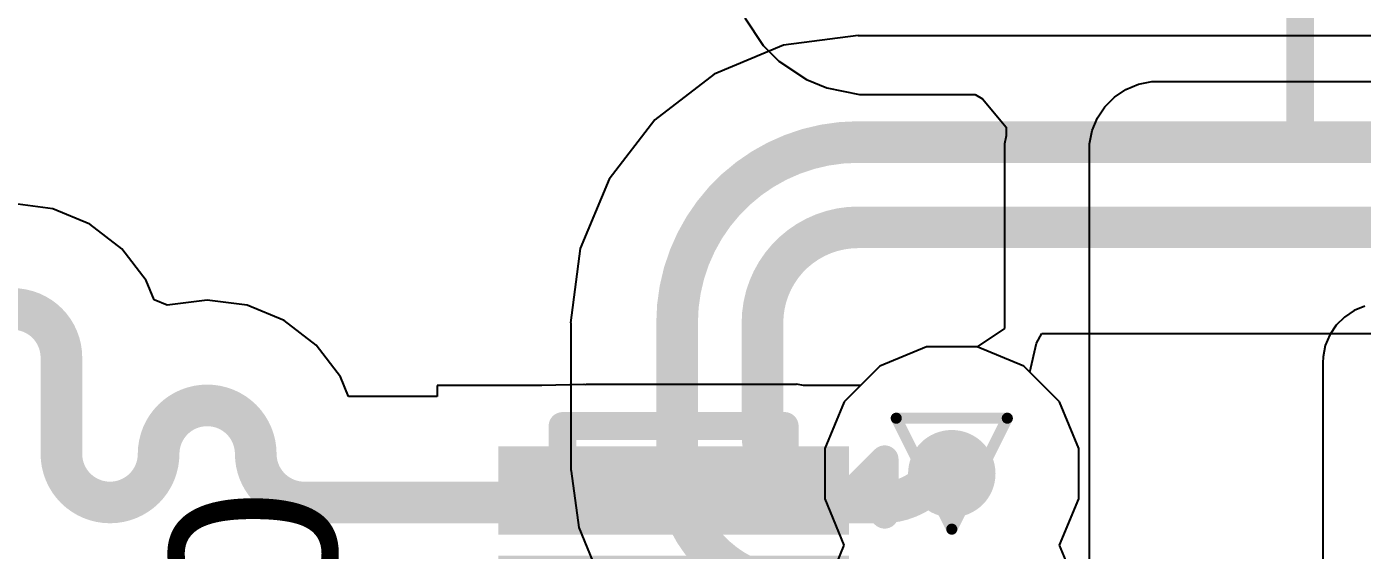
# Model space of a CAD drawing. Header units: inches. Extents: x -5 to 234, y -4 to 104.
# Drawn here: x 79.95 to 86.06, y 20.13 to 22.53 of the extents above; entities that cross this region are included whole.
import ezdxf

# ---------------------------------------------------------------- set-up
doc = ezdxf.new("R2010")
doc.units = ezdxf.units.IN
for name, color, linetype in [('Bottom Layer', 5, 'Continuous'), ('Bottom Overlay', 54, 'Continuous'), ('Bottom Paste', 16, 'Continuous'), ('Bottom Solder', 6, 'Continuous'), ('Drill Drawing', 1, 'Continuous'), ('GND', 16, 'Continuous'), ('POWER', 76, 'Continuous'), ('Top Layer', 1, 'Continuous'), ('Via Holes', 16, 'Continuous')]:
    doc.layers.add(name, color=color, linetype=linetype)
doc.styles.add('Arial', font='', dxfattribs={"height": 0.2})
doc.styles.get('Arial').set_extended_font_data('Arial')

# ---------------------------------------------------------------- blocks, each defined once
blk = doc.blocks.new('SOT_23_B_18')
at = {"layer": 'Bottom Layer'}
for points in [[(-1.36, 1.46), (-0.54, 1.46), (-0.54, 0.54), (-1.36, 0.54)], [(0.54, 1.46), (1.36, 1.46), (1.36, 0.54), (0.54, 0.54)], [(-0.41, -0.54), (0.41, -0.54), (0.41, -1.46), (-0.41, -1.46)]]:
    blk.add_hatch(color=5, dxfattribs=at).paths.add_polyline_path(points)
at = {"layer": 'Bottom Paste'}
for points in [[(-1.36, 1.46), (-0.54, 1.46), (-0.54, 0.54), (-1.36, 0.54)], [(0.54, 1.46), (1.36, 1.46), (1.36, 0.54), (0.54, 0.54)], [(-0.41, -0.54), (0.41, -0.54), (0.41, -1.46), (-0.41, -1.46)]]:
    blk.add_hatch(color=16, dxfattribs=at).paths.add_polyline_path(points)
at = {"layer": 'Bottom Solder'}
for points in [[(-1.4616, 1.5616), (-0.4384, 1.5616), (-0.4384, 0.4384), (-1.4616, 0.4384)], [(0.4384, 1.5616), (1.4616, 1.5616), (1.4616, 0.4384), (0.4384, 0.4384)], [(-0.5116, -0.4384), (0.5116, -0.4384), (0.5116, -1.5616), (-0.5116, -1.5616)]]:
    blk.add_hatch(color=6, dxfattribs=at).paths.add_polyline_path(points)
at = {"layer": 'Bottom Overlay'}
for points in [[(-1.6764, 1.0414, 0.127, 0.127, 0), (-1.6764, 1.2954, 0.127, 0.127, 0)], [(-1.5494, 1.1684, 0.127, 0.127, 0), (-1.6764, 1.2954, 0.127, 0.127, 0)], [(-1.6764, 1.0414, 0.127, 0.127, 0), (-1.5494, 1.1684, 0.127, 0.127, 0)], [(0.3302, 0.7874, 0.127, 0.127, 0), (-0.3302, 0.7874, 0.127, 0.127, 0)], [(-1.5494, -0.8128, 0.127, 0.127, 0), (-1.5494, 0.5842, 0.127, 0.127, 0)], [(1.5494, -0.8128, 0.127, 0.127, 0), (1.5494, 0.5842, 0.127, 0.127, 0)], [(-0.5588, -0.8128, 0.127, 0.127, 0), (-1.5494, -0.8128, 0.127, 0.127, 0)], [(1.5494, -0.8128, 0.127, 0.127, 0), (0.5588, -0.8128, 0.127, 0.127, 0)]]:
    blk.add_lwpolyline(points, format="xyseb", dxfattribs=at)
for points in [[(-1.7082, 1.2954, 0.0635, 0.0635, 1), (-1.6446, 1.2954, 0.0635, 0.0635, 1)], [(-1.7082, 1.2954, 0.0635, 0.0635, 1), (-1.6446, 1.2954, 0.0635, 0.0635, 1)], [(-1.5812, 1.1684, 0.0635, 0.0635, 1), (-1.5176, 1.1684, 0.0635, 0.0635, 1)], [(-1.5812, 1.1684, 0.0635, 0.0635, 1), (-1.5176, 1.1684, 0.0635, 0.0635, 1)], [(-1.7082, 1.0414, 0.0635, 0.0635, 1), (-1.6446, 1.0414, 0.0635, 0.0635, 1)], [(-1.7082, 1.0414, 0.0635, 0.0635, 1), (-1.6446, 1.0414, 0.0635, 0.0635, 1)], [(-0.3619, 0.7874, 0.0635, 0.0635, 1), (-0.2984, 0.7874, 0.0635, 0.0635, 1)], [(0.2984, 0.7874, 0.0635, 0.0635, 1), (0.3619, 0.7874, 0.0635, 0.0635, 1)], [(-1.5812, 0.5842, 0.0635, 0.0635, 1), (-1.5177, 0.5842, 0.0635, 0.0635, 1)], [(1.5177, 0.5842, 0.0635, 0.0635, 1), (1.5812, 0.5842, 0.0635, 0.0635, 1)], [(-1.5812, -0.8128, 0.0635, 0.0635, 1), (-1.5176, -0.8128, 0.0635, 0.0635, 1)], [(-1.5812, -0.8128, 0.0635, 0.0635, 1), (-1.5176, -0.8128, 0.0635, 0.0635, 1)], [(-0.5905, -0.8128, 0.0635, 0.0635, 1), (-0.5271, -0.8128, 0.0635, 0.0635, 1)], [(0.5271, -0.8128, 0.0635, 0.0635, 1), (0.5905, -0.8128, 0.0635, 0.0635, 1)], [(1.5176, -0.8128, 0.0635, 0.0635, 1), (1.5812, -0.8128, 0.0635, 0.0635, 1)], [(1.5176, -0.8128, 0.0635, 0.0635, 1), (1.5812, -0.8128, 0.0635, 0.0635, 1)]]:
    blk.add_lwpolyline(points, format="xyseb", close=True, dxfattribs=at)
blk = doc.blocks.new('DFN2510_10L__B_113')
at = {"layer": 'Bottom Layer'}
for points in [[(-0.3, 2.1), (0.3, 2.1), (0.3, 1.9), (-0.3, 1.9)], [(0.5, 2.1), (1.1, 2.1), (1.1, 1.9), (0.5, 1.9)], [(-0.3, 1.6), (0.3, 1.6), (0.3, 1.4), (-0.3, 1.4)], [(0.5, 1.6), (1.1, 1.6), (1.1, 1.4), (0.5, 1.4)], [(-0.3, 1.2), (1.1, 1.2), (1.1, 0.8), (-0.3, 0.8)], [(-0.3, 0.6), (0.3, 0.6), (0.3, 0.4), (-0.3, 0.4)], [(0.5, 0.6), (1.1, 0.6), (1.1, 0.4), (0.5, 0.4)], [(-0.3, 0.1), (0.3, 0.1), (0.3, -0.1), (-0.3, -0.1)], [(0.5, 0.1), (1.1, 0.1), (1.1, -0.1), (0.5, -0.1)]]:
    blk.add_hatch(color=5, dxfattribs=at).paths.add_polyline_path(points)
at = {"layer": 'Bottom Paste'}
for points in [[(-0.3, 2.1), (0.3, 2.1), (0.3, 1.9), (-0.3, 1.9)], [(0.5, 2.1), (1.1, 2.1), (1.1, 1.9), (0.5, 1.9)], [(-0.3, 1.6), (0.3, 1.6), (0.3, 1.4), (-0.3, 1.4)], [(0.5, 1.6), (1.1, 1.6), (1.1, 1.4), (0.5, 1.4)], [(-0.3, 1.2), (1.1, 1.2), (1.1, 0.8), (-0.3, 0.8)], [(-0.3, 0.6), (0.3, 0.6), (0.3, 0.4), (-0.3, 0.4)], [(0.5, 0.6), (1.1, 0.6), (1.1, 0.4), (0.5, 0.4)], [(-0.3, 0.1), (0.3, 0.1), (0.3, -0.1), (-0.3, -0.1)], [(0.5, 0.1), (1.1, 0.1), (1.1, -0.1), (0.5, -0.1)]]:
    blk.add_hatch(color=16, dxfattribs=at).paths.add_polyline_path(points)
at = {"layer": 'Bottom Solder'}
for points in [[(-0.4016, 2.2016), (0.4016, 2.2016), (0.4016, 1.7984), (-0.4016, 1.7984)], [(0.3984, 2.2016), (1.2016, 2.2016), (1.2016, 1.7984), (0.3984, 1.7984)], [(-0.4016, 1.7016), (0.4016, 1.7016), (0.4016, 1.2984), (-0.4016, 1.2984)], [(0.3984, 1.7016), (1.2016, 1.7016), (1.2016, 1.2984), (0.3984, 1.2984)], [(-0.4016, 1.3016), (1.2016, 1.3016), (1.2016, 0.6984), (-0.4016, 0.6984)], [(-0.4016, 0.7016), (0.4016, 0.7016), (0.4016, 0.2984), (-0.4016, 0.2984)], [(0.3984, 0.7016), (1.2016, 0.7016), (1.2016, 0.2984), (0.3984, 0.2984)], [(-0.4016, 0.2016), (0.4016, 0.2016), (0.4016, -0.2016), (-0.4016, -0.2016)], [(0.3984, 0.2016), (1.2016, 0.2016), (1.2016, -0.2016), (0.3984, -0.2016)]]:
    blk.add_hatch(color=6, dxfattribs=at).paths.add_polyline_path(points)
at = {"layer": 'Bottom Overlay'}
for points in [[(-0.108, 2.2954, 0.127, 0.127, 0), (-0.108, 2.1938, 0.127, 0.127, 0)], [(0.908, 2.2954, 0.127, 0.127, 0), (-0.108, 2.2954, 0.127, 0.127, 0)], [(0.908, 2.2954, 0.127, 0.127, 0), (0.908, 2.1938, 0.127, 0.127, 0)], [(-0.4382, -0.016, 0.127, 0.127, 0), (-0.5652, 0.111, 0.127, 0.127, 0)], [(-0.5652, 0.111, 0.127, 0.127, 0), (-0.5652, -0.143, 0.127, 0.127, 0)], [(-0.4382, -0.016, 0.127, 0.127, 0), (-0.5652, -0.143, 0.127, 0.127, 0)], [(-0.108, -0.1938, 0.127, 0.127, 0), (-0.108, -0.2954, 0.127, 0.127, 0)], [(0.908, -0.1938, 0.127, 0.127, 0), (0.908, -0.2954, 0.127, 0.127, 0)], [(0.908, -0.2954, 0.127, 0.127, 0), (-0.108, -0.2954, 0.127, 0.127, 0)]]:
    blk.add_lwpolyline(points, format="xyseb", dxfattribs=at)
for points in [[(-0.1398, 2.2954, 0.0635, 0.0635, 1), (-0.0763, 2.2954, 0.0635, 0.0635, 1)], [(-0.1398, 2.2954, 0.0635, 0.0635, 1), (-0.0763, 2.2954, 0.0635, 0.0635, 1)], [(0.8762, 2.2954, 0.0635, 0.0635, 1), (0.9397, 2.2954, 0.0635, 0.0635, 1)], [(0.8762, 2.2954, 0.0635, 0.0635, 1), (0.9397, 2.2954, 0.0635, 0.0635, 1)], [(-0.1398, 2.1938, 0.0635, 0.0635, 1), (-0.0763, 2.1938, 0.0635, 0.0635, 1)], [(0.8762, 2.1938, 0.0635, 0.0635, 1), (0.9397, 2.1938, 0.0635, 0.0635, 1)], [(-0.597, 0.111, 0.0635, 0.0635, 1), (-0.5335, 0.111, 0.0635, 0.0635, 1)], [(-0.597, 0.111, 0.0635, 0.0635, 1), (-0.5335, 0.111, 0.0635, 0.0635, 1)], [(-0.47, -0.016, 0.0635, 0.0635, 1), (-0.4065, -0.016, 0.0635, 0.0635, 1)], [(-0.47, -0.016, 0.0635, 0.0635, 1), (-0.4065, -0.016, 0.0635, 0.0635, 1)], [(-0.597, -0.143, 0.0635, 0.0635, 1), (-0.5335, -0.143, 0.0635, 0.0635, 1)], [(-0.597, -0.143, 0.0635, 0.0635, 1), (-0.5335, -0.143, 0.0635, 0.0635, 1)], [(-0.1398, -0.1938, 0.0635, 0.0635, 1), (-0.0763, -0.1938, 0.0635, 0.0635, 1)], [(0.8762, -0.1938, 0.0635, 0.0635, 1), (0.9397, -0.1938, 0.0635, 0.0635, 1)], [(-0.1398, -0.2954, 0.0635, 0.0635, 1), (-0.0763, -0.2954, 0.0635, 0.0635, 1)], [(-0.1398, -0.2954, 0.0635, 0.0635, 1), (-0.0763, -0.2954, 0.0635, 0.0635, 1)], [(0.8762, -0.2954, 0.0635, 0.0635, 1), (0.9397, -0.2954, 0.0635, 0.0635, 1)], [(0.8762, -0.2954, 0.0635, 0.0635, 1), (0.9397, -0.2954, 0.0635, 0.0635, 1)]]:
    blk.add_lwpolyline(points, format="xyseb", close=True, dxfattribs=at)

msp = doc.modelspace()

# ---------------------------------------------------------------- hatches: boundary and pattern name
at = {"layer": 'Bottom Layer'}
h = msp.add_hatch(color=5, dxfattribs=at)
edge = h.paths.add_edge_path()
edge.add_arc((84.178, 20.4811), 0.2, 0, 360)
at = {"layer": 'GND'}
h = msp.add_hatch(color=16, dxfattribs=at)
edge = h.paths.add_edge_path()
edge.add_arc((84.178, 20.4811), 0.2, 0, 360)
at = {"layer": 'POWER'}
h = msp.add_hatch(color=76, dxfattribs=at)
edge = h.paths.add_edge_path()
edge.add_arc((84.178, 20.4811), 0.2, 0, 360)
at = {"layer": 'Top Layer'}
h = msp.add_hatch(color=1, dxfattribs=at)
edge = h.paths.add_edge_path()
edge.add_arc((84.178, 20.4811), 0.2, 0, 360)
at = {"layer": 'Via Holes'}
h = msp.add_hatch(color=7, dxfattribs=at)
edge = h.paths.add_edge_path()
edge.add_arc((84.178, 20.4811), 0.1, 0, 360)

# ---------------------------------------------------------------- linework, layer by layer
at = {"layer": 'Bottom Layer'}
for p, q in [((83.2308, 22.568), (83.315, 22.442)), ((83.315, 22.442), (83.3869, 22.3701)), ((83.3869, 22.3701), (83.5129, 22.2859)), ((83.5129, 22.2859), (83.6068, 22.247)), ((83.6068, 22.247), (83.7554, 22.2174)), ((84.9227, 22.2053), (84.9745, 22.2399)), ((84.9745, 22.2399), (85.032, 22.2637)), ((85.032, 22.2637), (85.0931, 22.2759)), ((85.0931, 22.2759), (85.1242, 22.2759)), ((85.1242, 22.2759), (86.4085, 22.2759)), ((83.7554, 22.2174), (84.2835, 22.2174)), ((84.2835, 22.2174), (84.2846, 22.217)), ((84.2846, 22.217), (84.3179, 22.1978)), ((84.3179, 22.1978), (84.4272, 22.0668)), ((84.8787, 22.1613), (84.9227, 22.2053)), ((84.8441, 22.1096), (84.8787, 22.1613)), ((84.4272, 22.0668), (84.4272, 22.0285)), ((84.8203, 22.052), (84.8441, 22.1096)), ((84.4272, 22.0285), (84.4197, 21.991)), ((84.8082, 21.991), (84.8203, 22.052)), ((84.4197, 21.991), (84.4197, 21.9598)), ((84.4197, 21.9598), (84.4197, 21.1464)), ((84.8082, 21.9599), (84.8082, 21.991)), ((84.8082, 18.4004), (84.8082, 21.9599)), ((80.0653, 21.6935), (79.883, 21.7175)), ((80.2353, 21.6232), (80.0653, 21.6935)), ((80.3812, 21.5112), (80.2353, 21.6232)), ((80.4931, 21.3653), (80.3812, 21.5112)), ((80.5297, 21.2769), (80.4931, 21.3653)), ((80.5897, 21.2521), (80.5297, 21.2769)), ((80.772, 21.2761), (80.5897, 21.2521)), ((80.9543, 21.2521), (80.772, 21.2761)), ((81.1243, 21.1817), (80.9543, 21.2521)), ((86.0181, 21.2278), (85.9739, 21.1983)), ((86.0672, 21.2481), (86.0181, 21.2278)), ((81.2702, 21.0698), (81.1243, 21.1817)), ((84.4197, 21.1464), (84.2936, 21.0621)), ((85.9363, 21.1607), (85.9068, 21.1165)), ((85.9739, 21.1983), (85.9363, 21.1607)), ((85.9068, 21.1165), (85.8865, 21.0674)), ((81.3821, 20.9239), (81.2702, 21.0698)), ((84.0624, 21.0621), (83.8489, 20.9736)), ((84.2936, 21.0621), (84.0624, 21.0621)), ((85.8865, 21.0674), (85.8761, 21.0153)), ((83.8489, 20.9736), (83.7603, 20.8851)), ((85.8761, 21.0153), (85.8748, 20.9887)), ((85.8748, 20.9887), (85.8748, 18.2501)), ((81.419, 20.8349), (81.3821, 20.9239)), ((81.8246, 20.8349), (81.419, 20.8349)), ((82.3025, 20.8851), (81.8246, 20.8851)), ((81.8246, 20.8851), (81.8246, 20.8349)), ((82.4943, 20.8895), (82.3025, 20.8851)), ((82.5, 20.8885), (82.4943, 20.8895)), ((82.5056, 20.8897), (82.5, 20.8885)), ((83.4669, 20.8897), (82.5056, 20.8897)), ((83.4991, 20.8851), (83.4669, 20.8915)), ((83.4669, 20.8915), (83.4669, 20.8897)), ((83.7603, 20.8851), (83.4991, 20.8851))]:
    msp.add_line(p, q, dxfattribs=at)
for points in [[(79.6607, 21.013, 0.1905, 0.1905, -1), (80.1052, 21.013, 0.1905, 0.1905, 0)], [(80.1052, 20.5716, 0.1905, 0.1905, 0), (80.1052, 21.013, 0.1905, 0.1905, 0)], [(80.5498, 20.5716, 0.1905, 0.1905, -1), (80.9942, 20.5716, 0.1905, 0.1905, 0)], [(80.5498, 20.5716, 0.1905, 0.1905, -1), (80.1052, 20.5716, 0.1905, 0.1905, 0)], [(80.5498, 20.5716, 0.1905, 0.1905, 0), (80.5498, 20.5716, 0.1905, 0.1905, 0)], [(80.9942, 20.5716, 0.1905, 0.1905, 0), (80.9942, 20.5716, 0.1905, 0.1905, 0)], [(81.2165, 20.3493, 0.1905, 0.1905, -0.414214), (80.9942, 20.5716, 0.1905, 0.1905, 0)], [(84.0812, 20.441, 0.1905, 0.1905, -0.198912), (83.8599, 20.3493, 0.1905, 0.1905, 0)], [(84.0812, 20.441, 0.1905, 0.1905, -0.198912), (84.178, 20.4811, 0.1905, 0.1905, 0)], [(82.1971, 20.3611, 0.1905, 0.1905, 0), (82.3008, 20.3993, 0.1905, 0.1905, 0)], [(82.3008, 20.3993, 0.1905, 0.1905, 0), (82.5056, 20.4041, 0.1905, 0.1905, 0)], [(82.5056, 20.4041, 0.1905, 0.1905, 0), (83.3056, 20.4041, 0.1905, 0.1905, 0)], [(83.3056, 20.4041, 0.1905, 0.1905, 0), (83.4669, 20.4041, 0.1905, 0.1905, 0)], [(83.4669, 20.4041, 0.1905, 0.1905, -0.198912), (83.533, 20.3767, 0.1905, 0.1905, 0)], [(83.5991, 20.3493, 0.1905, 0.1905, -0.198912), (83.533, 20.3767, 0.1905, 0.1905, 0)], [(81.2165, 20.3493, 0.1905, 0.1905, 0), (82.1312, 20.3493, 0.1905, 0.1905, 0)], [(82.1971, 20.3611, 0.1905, 0.1905, -0.0885), (82.1312, 20.3493, 0.1905, 0.1905, 0)], [(83.5991, 20.3493, 0.1905, 0.1905, 0), (83.8599, 20.3493, 0.1905, 0.1905, 0)]]:
    msp.add_lwpolyline(points, format="xyseb", dxfattribs=at)
for points in [[(80.0576, 21.013, 0.0952, 0.0952, 1), (80.1529, 21.013, 0.0952, 0.0952, 1)], [(80.0576, 21.013, 0.0952, 0.0952, 1), (80.1529, 21.013, 0.0952, 0.0952, 1)], [(80.0576, 20.5716, 0.0952, 0.0952, 1), (80.1529, 20.5716, 0.0952, 0.0952, 1)], [(80.0576, 20.5716, 0.0952, 0.0952, 1), (80.1529, 20.5716, 0.0952, 0.0952, 1)], [(80.5021, 20.5716, 0.0952, 0.0952, 1), (80.5974, 20.5716, 0.0952, 0.0952, 1)], [(80.5021, 20.5716, 0.0952, 0.0952, 1), (80.5974, 20.5716, 0.0952, 0.0952, 1)], [(80.5021, 20.5716, 0.0952, 0.0952, 1), (80.5974, 20.5716, 0.0952, 0.0952, 1)], [(80.5021, 20.5716, 0.0952, 0.0952, 1), (80.5974, 20.5716, 0.0952, 0.0952, 1)], [(80.9466, 20.5716, 0.0952, 0.0952, 1), (81.0419, 20.5716, 0.0952, 0.0952, 1)], [(80.9466, 20.5716, 0.0952, 0.0952, 1), (81.0419, 20.5716, 0.0952, 0.0952, 1)], [(80.9466, 20.5716, 0.0952, 0.0952, 1), (81.0419, 20.5716, 0.0952, 0.0952, 1)], [(80.9466, 20.5716, 0.0952, 0.0952, 1), (81.0419, 20.5716, 0.0952, 0.0952, 1)], [(84.0336, 20.441, 0.0952, 0.0952, 1), (84.1288, 20.441, 0.0952, 0.0952, 1)], [(84.0336, 20.441, 0.0952, 0.0952, 1), (84.1288, 20.441, 0.0952, 0.0952, 1)], [(84.1304, 20.4811, 0.0952, 0.0952, 1), (84.2256, 20.4811, 0.0952, 0.0952, 1)], [(82.2532, 20.3993, 0.0952, 0.0952, 1), (82.3485, 20.3993, 0.0952, 0.0952, 1)], [(82.2532, 20.3993, 0.0952, 0.0952, 1), (82.3485, 20.3993, 0.0952, 0.0952, 1)], [(82.458, 20.4041, 0.0952, 0.0952, 1), (82.5532, 20.4041, 0.0952, 0.0952, 1)], [(82.458, 20.4041, 0.0952, 0.0952, 1), (82.5532, 20.4041, 0.0952, 0.0952, 1)], [(83.258, 20.4041, 0.0952, 0.0952, 1), (83.3532, 20.4041, 0.0952, 0.0952, 1)], [(83.258, 20.4041, 0.0952, 0.0952, 1), (83.3532, 20.4041, 0.0952, 0.0952, 1)], [(83.4193, 20.4041, 0.0952, 0.0952, 1), (83.5145, 20.4041, 0.0952, 0.0952, 1)], [(83.4193, 20.4041, 0.0952, 0.0952, 1), (83.5145, 20.4041, 0.0952, 0.0952, 1)], [(83.4853, 20.3767, 0.0952, 0.0952, 1), (83.5806, 20.3767, 0.0952, 0.0952, 1)], [(83.4853, 20.3767, 0.0952, 0.0952, 1), (83.5806, 20.3767, 0.0952, 0.0952, 1)], [(81.1689, 20.3493, 0.0952, 0.0952, 1), (81.2641, 20.3493, 0.0952, 0.0952, 1)], [(81.1689, 20.3493, 0.0952, 0.0952, 1), (81.2641, 20.3493, 0.0952, 0.0952, 1)], [(82.0836, 20.3493, 0.0952, 0.0952, 1), (82.1788, 20.3493, 0.0952, 0.0952, 1)], [(82.0836, 20.3493, 0.0952, 0.0952, 1), (82.1788, 20.3493, 0.0952, 0.0952, 1)], [(82.1494, 20.3611, 0.0952, 0.0952, 1), (82.2447, 20.3611, 0.0952, 0.0952, 1)], [(82.1494, 20.3611, 0.0952, 0.0952, 1), (82.2447, 20.3611, 0.0952, 0.0952, 1)], [(83.5514, 20.3493, 0.0952, 0.0952, 1), (83.6467, 20.3493, 0.0952, 0.0952, 1)], [(83.5514, 20.3493, 0.0952, 0.0952, 1), (83.6467, 20.3493, 0.0952, 0.0952, 1)], [(83.8123, 20.3493, 0.0952, 0.0952, 1), (83.9076, 20.3493, 0.0952, 0.0952, 1)], [(83.8123, 20.3493, 0.0952, 0.0952, 1), (83.9076, 20.3493, 0.0952, 0.0952, 1)]]:
    msp.add_lwpolyline(points, format="xyseb", close=True, dxfattribs=at)
at = {"layer": 'Drill Drawing'}
for points in [[(83.924, 20.7351, 0.0508, 0.0508, 0), (84.432, 20.7351, 0.0508, 0.0508, 0)], [(83.924, 20.7351, 0.0508, 0.0508, 0), (84.178, 20.2271, 0.0508, 0.0508, 0)], [(84.178, 20.2271, 0.0508, 0.0508, 0), (84.432, 20.7351, 0.0508, 0.0508, 0)]]:
    msp.add_lwpolyline(points, format="xyseb", dxfattribs=at)
for points in [[(83.9113, 20.7351, 0.0254, 0.0254, 1), (83.9367, 20.7351, 0.0254, 0.0254, 1)], [(83.9113, 20.7351, 0.0254, 0.0254, 1), (83.9367, 20.7351, 0.0254, 0.0254, 1)], [(84.4193, 20.7351, 0.0254, 0.0254, 1), (84.4447, 20.7351, 0.0254, 0.0254, 1)], [(84.4193, 20.7351, 0.0254, 0.0254, 1), (84.4447, 20.7351, 0.0254, 0.0254, 1)], [(84.1653, 20.2271, 0.0254, 0.0254, 1), (84.1907, 20.2271, 0.0254, 0.0254, 1)], [(84.1653, 20.2271, 0.0254, 0.0254, 1), (84.1907, 20.2271, 0.0254, 0.0254, 1)]]:
    msp.add_lwpolyline(points, format="xyseb", close=True, dxfattribs=at)
at = {"layer": 'GND'}
for p, q in [((84.0624, 21.0621), (83.8489, 20.9736)), ((84.2936, 21.0621), (84.0624, 21.0621)), ((84.5071, 20.9736), (84.2936, 21.0621)), ((83.8489, 20.9736), (83.6855, 20.8102)), ((84.6705, 20.8102), (84.5071, 20.9736)), ((83.6855, 20.8102), (83.597, 20.5966)), ((84.759, 20.5966), (84.6705, 20.8102)), ((83.597, 20.5966), (83.597, 20.3655)), ((84.759, 20.3655), (84.759, 20.5966)), ((83.597, 20.3655), (83.6846, 20.1541)), ((84.6714, 20.1541), (84.759, 20.3655)), ((83.6846, 20.1541), (83.597, 19.9426)), ((84.759, 19.9426), (84.6714, 20.1541))]:
    msp.add_line(p, q, dxfattribs=at)
at = {"layer": 'POWER'}
for p, q in [((84.0624, 21.0621), (83.8489, 20.9736)), ((84.2936, 21.0621), (84.0624, 21.0621)), ((84.5071, 20.9736), (84.2936, 21.0621)), ((83.8489, 20.9736), (83.6855, 20.8102)), ((84.6705, 20.8102), (84.5071, 20.9736)), ((83.6855, 20.8102), (83.597, 20.5966)), ((84.759, 20.5966), (84.6705, 20.8102)), ((83.597, 20.5966), (83.597, 20.3655)), ((84.759, 20.3655), (84.759, 20.5966)), ((83.597, 20.3655), (83.6846, 20.1541)), ((84.6714, 20.1541), (84.759, 20.3655)), ((83.6846, 20.1541), (83.597, 19.9426)), ((84.759, 19.9426), (84.6714, 20.1541))]:
    msp.add_line(p, q, dxfattribs=at)
at = {"layer": 'Top Layer'}
for p, q in [((83.7493, 22.4869), (83.4089, 22.4421)), ((83.7493, 22.485), (83.7493, 22.4869)), ((89.7565, 22.485), (83.7493, 22.485)), ((83.4089, 22.4421), (83.0916, 22.3107)), ((83.0916, 22.3107), (82.8192, 22.1017)), ((82.8192, 22.1017), (82.6102, 21.8293)), ((82.6102, 21.8293), (82.4788, 21.512)), ((82.4788, 21.512), (82.434, 21.1716)), ((82.434, 21.1716), (82.4359, 21.1716)), ((82.4359, 21.1716), (82.4359, 20.5005)), ((84.5352, 20.9455), (84.5649, 21.0783)), ((84.5649, 21.0783), (84.5897, 21.1233)), ((84.5897, 21.1233), (89.6499, 21.1233)), ((84.6705, 20.8102), (84.5352, 20.9455)), ((84.759, 20.5966), (84.6705, 20.8102)), ((84.759, 20.3655), (84.759, 20.5966)), ((82.4359, 20.5005), (82.4375, 20.4924)), ((82.4375, 20.4924), (82.4715, 20.2348)), ((84.6714, 20.1541), (84.759, 20.3655)), ((82.4715, 20.2348), (82.574, 19.9872)), ((84.759, 19.9426), (84.6714, 20.1541))]:
    msp.add_line(p, q, dxfattribs=at)
for points in [[(82.9215, 21.1716, 0.1905, 0.1905, -0.414214), (83.7493, 21.9994, 0.1905, 0.1905, 0)], [(83.7493, 21.9994, 0.1905, 0.1905, 0), (89.7565, 21.9994, 0.1905, 0.1905, 0)], [(83.312, 21.1716, 0.1905, 0.1905, -0.414214), (83.7493, 21.6089, 0.1905, 0.1905, 0)], [(83.7493, 21.6089, 0.1905, 0.1905, 0), (89.7565, 21.6089, 0.1905, 0.1905, 0)], [(82.9215, 20.5005, 0.1905, 0.1905, 0), (82.9215, 21.1716, 0.1905, 0.1905, 0)], [(83.312, 20.6623, 0.1905, 0.1905, 0), (83.312, 21.1716, 0.1905, 0.1905, 0)], [(83.625, 20.3493, 0.1905, 0.1905, -0.414214), (83.312, 20.6623, 0.1905, 0.1905, 0)], [(83.4632, 19.9588, 0.1905, 0.1905, -0.414214), (82.9215, 20.5005, 0.1905, 0.1905, 0)], [(84.0812, 20.441, 0.1905, 0.1905, -0.198912), (83.8599, 20.3493, 0.1905, 0.1905, 0)], [(84.0812, 20.441, 0.1905, 0.1905, -0.198912), (84.178, 20.4811, 0.1905, 0.1905, 0)], [(83.625, 20.3493, 0.1905, 0.1905, 0), (83.8599, 20.3493, 0.1905, 0.1905, 0)]]:
    msp.add_lwpolyline(points, format="xyseb", dxfattribs=at)
for points in [[(83.7017, 21.9994, 0.0952, 0.0952, 1), (83.7969, 21.9994, 0.0952, 0.0952, 1)], [(83.7017, 21.9994, 0.0952, 0.0952, 1), (83.7969, 21.9994, 0.0952, 0.0952, 1)], [(83.7017, 21.6089, 0.0952, 0.0952, 1), (83.7969, 21.6089, 0.0952, 0.0952, 1)], [(83.7017, 21.6089, 0.0952, 0.0952, 1), (83.7969, 21.6089, 0.0952, 0.0952, 1)], [(82.8739, 21.1716, 0.0952, 0.0952, 1), (82.9691, 21.1716, 0.0952, 0.0952, 1)], [(82.8739, 21.1716, 0.0952, 0.0952, 1), (82.9691, 21.1716, 0.0952, 0.0952, 1)], [(83.2644, 21.1716, 0.0952, 0.0952, 1), (83.3596, 21.1716, 0.0952, 0.0952, 1)], [(83.2644, 21.1716, 0.0952, 0.0952, 1), (83.3596, 21.1716, 0.0952, 0.0952, 1)], [(83.2644, 20.6623, 0.0952, 0.0952, 1), (83.3596, 20.6623, 0.0952, 0.0952, 1)], [(83.2644, 20.6623, 0.0952, 0.0952, 1), (83.3596, 20.6623, 0.0952, 0.0952, 1)], [(82.8739, 20.5005, 0.0952, 0.0952, 1), (82.9691, 20.5005, 0.0952, 0.0952, 1)], [(82.8739, 20.5005, 0.0952, 0.0952, 1), (82.9691, 20.5005, 0.0952, 0.0952, 1)], [(84.0336, 20.441, 0.0952, 0.0952, 1), (84.1288, 20.441, 0.0952, 0.0952, 1)], [(84.0336, 20.441, 0.0952, 0.0952, 1), (84.1288, 20.441, 0.0952, 0.0952, 1)], [(84.1304, 20.4811, 0.0952, 0.0952, 1), (84.2256, 20.4811, 0.0952, 0.0952, 1)], [(83.5773, 20.3493, 0.0952, 0.0952, 1), (83.6726, 20.3493, 0.0952, 0.0952, 1)], [(83.5773, 20.3493, 0.0952, 0.0952, 1), (83.6726, 20.3493, 0.0952, 0.0952, 1)], [(83.8123, 20.3493, 0.0952, 0.0952, 1), (83.9076, 20.3493, 0.0952, 0.0952, 1)], [(83.8123, 20.3493, 0.0952, 0.0952, 1), (83.9076, 20.3493, 0.0952, 0.0952, 1)]]:
    msp.add_lwpolyline(points, format="xyseb", close=True, dxfattribs=at)

# ---------------------------------------------------------------- block references
for name, p, rotation in [('SOT_23_B_18', (86.5842, 23.5559), 270), ('DFN2510_10L__B_113', (83.3056, 20.4041), 180)]:
    msp.add_blockref(name, p, dxfattribs=dict(rotation=rotation))

# ---------------------------------------------------------------- texts
at = {"layer": 'Bottom Overlay', "style": 'Arial', "text_generation_flag": 2}
msp.add_text('D10', height=0.762, rotation=270, dxfattribs=at).set_placement((80.6006, 18.4574))

doc.saveas('drawing.dxf')
